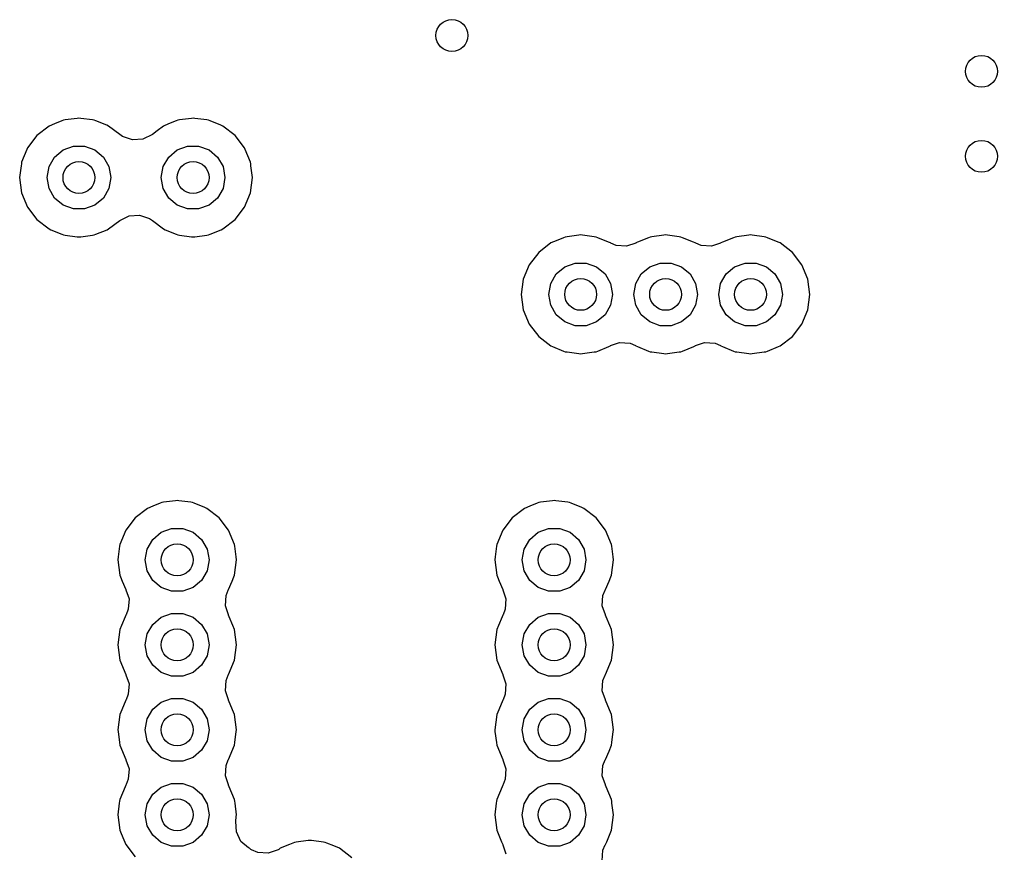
# Model space of a CAD drawing. Extents: x 0.99 to 4.24, y -7.27 to -4.02.
# Drawn here: x 2.0922 to 2.4547, y -6.971 to -6.6619 of the extents above; entities that cross this region are included whole.
import ezdxf

# ---------------------------------------------------------------- set-up
doc = ezdxf.new("R2010")
doc.units = 0
doc.header["$MEASUREMENT"] = 0
doc.layers.add('BLACK', color=7, linetype='CONTINUOUS')

msp = doc.modelspace()

# ---------------------------------------------------------------- linework, layer by layer
at = {"layer": 'BLACK', "linetype": 'CONTINUOUS'}
for p, q in [((2.10787, -6.69945), (2.10511, -6.7006)), ((2.10847, -6.6992), (2.10787, -6.69945)), ((2.10787, -6.69945), (2.10787, -6.69945)), ((2.10912, -6.69912), (2.10847, -6.6992)), ((2.11353, -6.69854), (2.10912, -6.69912)), ((2.10912, -6.69912), (2.10912, -6.69912)), ((2.11417, -6.69845), (2.11353, -6.69854)), ((2.11482, -6.69854), (2.11417, -6.69845)), ((2.11923, -6.69912), (2.11482, -6.69854)), ((2.11987, -6.6992), (2.11923, -6.69912)), ((2.11923, -6.69912), (2.11923, -6.69912)), ((2.12048, -6.69945), (2.11987, -6.6992)), ((2.12445, -6.7011), (2.12048, -6.69945)), ((2.12048, -6.69945), (2.12048, -6.69945)), ((2.15019, -6.69945), (2.14743, -6.7006)), ((2.1508, -6.6992), (2.15019, -6.69945)), ((2.15019, -6.69945), (2.15019, -6.69945)), ((2.15144, -6.69912), (2.1508, -6.6992)), ((2.15585, -6.69854), (2.15144, -6.69912)), ((2.15144, -6.69912), (2.15144, -6.69912)), ((2.1565, -6.69845), (2.15585, -6.69854)), ((2.15714, -6.69854), (2.1565, -6.69845)), ((2.16155, -6.69912), (2.15714, -6.69854)), ((2.1622, -6.6992), (2.16155, -6.69912)), ((2.16155, -6.69912), (2.16155, -6.69912)), ((2.1628, -6.69945), (2.1622, -6.6992)), ((2.16678, -6.7011), (2.1628, -6.69945)), ((2.1628, -6.69945), (2.1628, -6.69945)), ((2.10316, -6.7014), (2.0986, -6.7049)), ((2.10511, -6.7006), (2.10316, -6.7014)), ((2.12518, -6.7014), (2.12445, -6.7011)), ((2.12927, -6.70454), (2.12518, -6.7014)), ((2.14321, -6.70315), (2.1414, -6.70454)), ((2.14549, -6.7014), (2.14321, -6.70315)), ((2.14743, -6.7006), (2.14549, -6.7014)), ((2.16751, -6.7014), (2.16678, -6.7011)), ((2.17207, -6.7049), (2.16751, -6.7014)), ((2.0986, -6.7049), (2.0951, -6.70946)), ((2.13035, -6.70526), (2.12927, -6.70454)), ((2.13403, -6.70651), (2.13035, -6.70526)), ((2.13791, -6.70626), (2.13403, -6.70651)), ((2.1414, -6.70454), (2.13791, -6.70626)), ((2.17557, -6.70946), (2.17207, -6.7049)), ((2.09485, -6.71007), (2.09388, -6.71242)), ((2.0951, -6.70946), (2.09485, -6.71007)), ((2.10513, -6.71288), (2.10827, -6.71024)), ((2.10827, -6.71024), (2.11212, -6.70884)), ((2.11212, -6.70884), (2.11622, -6.70884)), ((2.11622, -6.70884), (2.12008, -6.71024)), ((2.12008, -6.71024), (2.12322, -6.71288)), ((2.14745, -6.71288), (2.15059, -6.71024)), ((2.15059, -6.71024), (2.15445, -6.70884)), ((2.15445, -6.70884), (2.15855, -6.70884)), ((2.15855, -6.70884), (2.1624, -6.71024)), ((2.1624, -6.71024), (2.16554, -6.71288)), ((2.17582, -6.71007), (2.17557, -6.70946)), ((2.17679, -6.71242), (2.17582, -6.71007)), ((2.0929, -6.71477), (2.09282, -6.71542)), ((2.09388, -6.71242), (2.0929, -6.71477)), ((2.10307, -6.71643), (2.10513, -6.71288)), ((2.12322, -6.71288), (2.12527, -6.71643)), ((2.1454, -6.71643), (2.14745, -6.71288)), ((2.16554, -6.71288), (2.16759, -6.71643)), ((2.17776, -6.71477), (2.17679, -6.71242)), ((2.17785, -6.71542), (2.17776, -6.71477)), ((2.09273, -6.71613), (2.09215, -6.72047)), ((2.09282, -6.71542), (2.09273, -6.71613)), ((2.09282, -6.71542), (2.09282, -6.71542)), ((2.10236, -6.72047), (2.10307, -6.71643)), ((2.12527, -6.71643), (2.12598, -6.72047)), ((2.14469, -6.72047), (2.1454, -6.71643)), ((2.16759, -6.71643), (2.16831, -6.72047)), ((2.17785, -6.71542), (2.17785, -6.71542)), ((2.17794, -6.71613), (2.17785, -6.71542)), ((2.17852, -6.72047), (2.17794, -6.71613)), ((2.09215, -6.72047), (2.0929, -6.72617)), ((2.10307, -6.72451), (2.10236, -6.72047)), ((2.12598, -6.72047), (2.12527, -6.72451)), ((2.1454, -6.72451), (2.14469, -6.72047)), ((2.16831, -6.72047), (2.16759, -6.72451)), ((2.17776, -6.72617), (2.17852, -6.72047)), ((2.10513, -6.72806), (2.10307, -6.72451)), ((2.12527, -6.72451), (2.12322, -6.72806)), ((2.14745, -6.72806), (2.1454, -6.72451)), ((2.16759, -6.72451), (2.16554, -6.72806)), ((2.0929, -6.72617), (2.0951, -6.73148)), ((2.10827, -6.7307), (2.10513, -6.72806)), ((2.12322, -6.72806), (2.12008, -6.7307)), ((2.15059, -6.7307), (2.14745, -6.72806)), ((2.16554, -6.72806), (2.1624, -6.7307)), ((2.17557, -6.73148), (2.17776, -6.72617)), ((2.0951, -6.73148), (2.0986, -6.73604)), ((2.11212, -6.7321), (2.10827, -6.7307)), ((2.11622, -6.7321), (2.11212, -6.7321)), ((2.12008, -6.7307), (2.11622, -6.7321)), ((2.15445, -6.7321), (2.15059, -6.7307)), ((2.15855, -6.7321), (2.15445, -6.7321)), ((2.1624, -6.7307), (2.15855, -6.7321)), ((2.17207, -6.73604), (2.17557, -6.73148)), ((2.0986, -6.73604), (2.10316, -6.73954)), ((2.12518, -6.73954), (2.12927, -6.7364)), ((2.12927, -6.7364), (2.13276, -6.73469)), ((2.13276, -6.73469), (2.13663, -6.73443)), ((2.13663, -6.73443), (2.14031, -6.73568)), ((2.14031, -6.73568), (2.1414, -6.7364)), ((2.1414, -6.7364), (2.14549, -6.73954)), ((2.16751, -6.73954), (2.17207, -6.73604)), ((2.10316, -6.73954), (2.10377, -6.73979)), ((2.10377, -6.73979), (2.10787, -6.74149)), ((2.12048, -6.74149), (2.12458, -6.73979)), ((2.12458, -6.73979), (2.12518, -6.73954)), ((2.14549, -6.73954), (2.14609, -6.73979)), ((2.14609, -6.73979), (2.15019, -6.74149)), ((2.1628, -6.74149), (2.1669, -6.73979)), ((2.1669, -6.73979), (2.16751, -6.73954)), ((2.10787, -6.74149), (2.10787, -6.74149)), ((2.10787, -6.74149), (2.10847, -6.74174)), ((2.10847, -6.74174), (2.10912, -6.74183)), ((2.10912, -6.74183), (2.10912, -6.74183)), ((2.10912, -6.74183), (2.11353, -6.74241)), ((2.11353, -6.74241), (2.11417, -6.74249)), ((2.11417, -6.74249), (2.11482, -6.74241)), ((2.11482, -6.74241), (2.11923, -6.74183)), ((2.11923, -6.74183), (2.11987, -6.74174)), ((2.11923, -6.74183), (2.11923, -6.74183)), ((2.11987, -6.74174), (2.12048, -6.74149)), ((2.12048, -6.74149), (2.12048, -6.74149)), ((2.15019, -6.74149), (2.15019, -6.74149)), ((2.15019, -6.74149), (2.1508, -6.74174)), ((2.1508, -6.74174), (2.15144, -6.74183)), ((2.15144, -6.74183), (2.15144, -6.74183)), ((2.15144, -6.74183), (2.15585, -6.74241)), ((2.15585, -6.74241), (2.1565, -6.74249)), ((2.1565, -6.74249), (2.15714, -6.74241)), ((2.15714, -6.74241), (2.16155, -6.74183)), ((2.16155, -6.74183), (2.1622, -6.74174)), ((2.16155, -6.74183), (2.16155, -6.74183)), ((2.1622, -6.74174), (2.1628, -6.74149)), ((2.1628, -6.74149), (2.1628, -6.74149)), ((2.29113, -6.7439), (2.28919, -6.74471)), ((2.29389, -6.74276), (2.29113, -6.7439)), ((2.2945, -6.74251), (2.29389, -6.74276)), ((2.29389, -6.74276), (2.29389, -6.74276)), ((2.29515, -6.74243), (2.2945, -6.74251)), ((2.29955, -6.74185), (2.29515, -6.74243)), ((2.29515, -6.74243), (2.29515, -6.74243)), ((2.3002, -6.74176), (2.29955, -6.74185)), ((2.30084, -6.74185), (2.3002, -6.74176)), ((2.30525, -6.74243), (2.30084, -6.74185)), ((2.3059, -6.74251), (2.30525, -6.74243)), ((2.30525, -6.74243), (2.30525, -6.74243)), ((2.3065, -6.74276), (2.3059, -6.74251)), ((2.31048, -6.74441), (2.3065, -6.74276)), ((2.3065, -6.74276), (2.3065, -6.74276)), ((2.32539, -6.74276), (2.32129, -6.74446)), ((2.32599, -6.74251), (2.32539, -6.74276)), ((2.32539, -6.74276), (2.32539, -6.74276)), ((2.32664, -6.74243), (2.32599, -6.74251)), ((2.33105, -6.74185), (2.32664, -6.74243)), ((2.32664, -6.74243), (2.32664, -6.74243)), ((2.33169, -6.74176), (2.33105, -6.74185)), ((2.33234, -6.74185), (2.33169, -6.74176)), ((2.33674, -6.74243), (2.33234, -6.74185)), ((2.33739, -6.74251), (2.33674, -6.74243)), ((2.33674, -6.74243), (2.33674, -6.74243)), ((2.33799, -6.74276), (2.33739, -6.74251)), ((2.34197, -6.74441), (2.33799, -6.74276)), ((2.33799, -6.74276), (2.33799, -6.74276)), ((2.35689, -6.74276), (2.35278, -6.74446)), ((2.35749, -6.74251), (2.35689, -6.74276)), ((2.35689, -6.74276), (2.35689, -6.74276)), ((2.35814, -6.74243), (2.35749, -6.74251)), ((2.36254, -6.74185), (2.35814, -6.74243)), ((2.35814, -6.74243), (2.35814, -6.74243)), ((2.36319, -6.74176), (2.36254, -6.74185)), ((2.36384, -6.74185), (2.36319, -6.74176)), ((2.36824, -6.74243), (2.36384, -6.74185)), ((2.36889, -6.74251), (2.36824, -6.74243)), ((2.36824, -6.74243), (2.36824, -6.74243)), ((2.36949, -6.74276), (2.36889, -6.74251)), ((2.37347, -6.74441), (2.36949, -6.74276)), ((2.36949, -6.74276), (2.36949, -6.74276)), ((2.28919, -6.74471), (2.28463, -6.74821)), ((2.31121, -6.74471), (2.31048, -6.74441)), ((2.31137, -6.74484), (2.31121, -6.74471)), ((2.31337, -6.74566), (2.31137, -6.74484)), ((2.31725, -6.74592), (2.31337, -6.74566)), ((2.32059, -6.74478), (2.31725, -6.74592)), ((2.32068, -6.74471), (2.32059, -6.74478)), ((2.32129, -6.74446), (2.32068, -6.74471)), ((2.3427, -6.74471), (2.34197, -6.74441)), ((2.34287, -6.74484), (2.3427, -6.74471)), ((2.34486, -6.74566), (2.34287, -6.74484)), ((2.34874, -6.74592), (2.34486, -6.74566)), ((2.35208, -6.74478), (2.34874, -6.74592)), ((2.35218, -6.74471), (2.35208, -6.74478)), ((2.35278, -6.74446), (2.35218, -6.74471)), ((2.3742, -6.74471), (2.37347, -6.74441)), ((2.37876, -6.74821), (2.3742, -6.74471)), ((2.28463, -6.74821), (2.28113, -6.75277)), ((2.38226, -6.75277), (2.37876, -6.74821)), ((2.28113, -6.75277), (2.27893, -6.75808)), ((2.29115, -6.75619), (2.29429, -6.75355)), ((2.29429, -6.75355), (2.29815, -6.75215)), ((2.29815, -6.75215), (2.30225, -6.75215)), ((2.30225, -6.75215), (2.3061, -6.75355)), ((2.3061, -6.75355), (2.30924, -6.75619)), ((2.32265, -6.75619), (2.32579, -6.75355)), ((2.32579, -6.75355), (2.32964, -6.75215)), ((2.32964, -6.75215), (2.33374, -6.75215)), ((2.33374, -6.75215), (2.3376, -6.75355)), ((2.3376, -6.75355), (2.34074, -6.75619)), ((2.35414, -6.75619), (2.35728, -6.75355)), ((2.35728, -6.75355), (2.36114, -6.75215)), ((2.36114, -6.75215), (2.36524, -6.75215)), ((2.36524, -6.75215), (2.36909, -6.75355)), ((2.36909, -6.75355), (2.37224, -6.75619)), ((2.38446, -6.75808), (2.38226, -6.75277)), ((2.27893, -6.75808), (2.27818, -6.76378)), ((2.2891, -6.75974), (2.29115, -6.75619)), ((2.30924, -6.75619), (2.3113, -6.75974)), ((2.32059, -6.75974), (2.32265, -6.75619)), ((2.34074, -6.75619), (2.34279, -6.75974)), ((2.35209, -6.75974), (2.35414, -6.75619)), ((2.37224, -6.75619), (2.37429, -6.75974)), ((2.38521, -6.76378), (2.38446, -6.75808)), ((2.28839, -6.76378), (2.2891, -6.75974)), ((2.3113, -6.75974), (2.31201, -6.76378)), ((2.31988, -6.76378), (2.32059, -6.75974)), ((2.34279, -6.75974), (2.3435, -6.76378)), ((2.35138, -6.76378), (2.35209, -6.75974)), ((2.37429, -6.75974), (2.375, -6.76378)), ((2.27818, -6.76378), (2.27893, -6.76948)), ((2.2891, -6.76782), (2.28839, -6.76378)), ((2.31201, -6.76378), (2.3113, -6.76782)), ((2.32059, -6.76782), (2.31988, -6.76378)), ((2.3435, -6.76378), (2.34279, -6.76782)), ((2.35209, -6.76782), (2.35138, -6.76378)), ((2.375, -6.76378), (2.37429, -6.76782)), ((2.38446, -6.76948), (2.38521, -6.76378)), ((2.29115, -6.77137), (2.2891, -6.76782)), ((2.3113, -6.76782), (2.30924, -6.77137)), ((2.32265, -6.77137), (2.32059, -6.76782)), ((2.34279, -6.76782), (2.34074, -6.77137)), ((2.35414, -6.77137), (2.35209, -6.76782)), ((2.37429, -6.76782), (2.37224, -6.77137)), ((2.27893, -6.76948), (2.28113, -6.77479)), ((2.29429, -6.77401), (2.29115, -6.77137)), ((2.30924, -6.77137), (2.3061, -6.77401)), ((2.32579, -6.77401), (2.32265, -6.77137)), ((2.34074, -6.77137), (2.3376, -6.77401)), ((2.35728, -6.77401), (2.35414, -6.77137)), ((2.37224, -6.77137), (2.36909, -6.77401)), ((2.38226, -6.77479), (2.38446, -6.76948)), ((2.28113, -6.77479), (2.28463, -6.77935)), ((2.29815, -6.77541), (2.29429, -6.77401)), ((2.30225, -6.77541), (2.29815, -6.77541)), ((2.3061, -6.77401), (2.30225, -6.77541)), ((2.32964, -6.77541), (2.32579, -6.77401)), ((2.33374, -6.77541), (2.32964, -6.77541)), ((2.3376, -6.77401), (2.33374, -6.77541)), ((2.36114, -6.77541), (2.35728, -6.77401)), ((2.36524, -6.77541), (2.36114, -6.77541)), ((2.36909, -6.77401), (2.36524, -6.77541)), ((2.37876, -6.77935), (2.38226, -6.77479)), ((2.28463, -6.77935), (2.28919, -6.78285)), ((2.3742, -6.78285), (2.37876, -6.77935)), ((2.28919, -6.78285), (2.28979, -6.7831)), ((2.28979, -6.7831), (2.29389, -6.7848)), ((2.3065, -6.7848), (2.3106, -6.7831)), ((2.3106, -6.7831), (2.31121, -6.78285)), ((2.31121, -6.78285), (2.3113, -6.78278)), ((2.3113, -6.78278), (2.31464, -6.78164)), ((2.31464, -6.78164), (2.31852, -6.78189)), ((2.31852, -6.78189), (2.32052, -6.78272)), ((2.32052, -6.78272), (2.32068, -6.78285)), ((2.32068, -6.78285), (2.32129, -6.7831)), ((2.32129, -6.7831), (2.32539, -6.7848)), ((2.33799, -6.7848), (2.3421, -6.7831)), ((2.3421, -6.7831), (2.3427, -6.78285)), ((2.3427, -6.78285), (2.3428, -6.78278)), ((2.3428, -6.78278), (2.34614, -6.78164)), ((2.34614, -6.78164), (2.35002, -6.78189)), ((2.35002, -6.78189), (2.35201, -6.78272)), ((2.35201, -6.78272), (2.35218, -6.78285)), ((2.35218, -6.78285), (2.35278, -6.7831)), ((2.35278, -6.7831), (2.35689, -6.7848)), ((2.36949, -6.7848), (2.3736, -6.7831)), ((2.3736, -6.7831), (2.3742, -6.78285)), ((2.29389, -6.7848), (2.29389, -6.7848)), ((2.29389, -6.7848), (2.2945, -6.78505)), ((2.2945, -6.78505), (2.29514, -6.78513)), ((2.29514, -6.78513), (2.29514, -6.78513)), ((2.29514, -6.78513), (2.29955, -6.78571)), ((2.29955, -6.78571), (2.3002, -6.7858)), ((2.3002, -6.7858), (2.30084, -6.78571)), ((2.30084, -6.78571), (2.30525, -6.78513)), ((2.30525, -6.78513), (2.3059, -6.78505)), ((2.30525, -6.78513), (2.30525, -6.78513)), ((2.3059, -6.78505), (2.3065, -6.7848)), ((2.3065, -6.7848), (2.3065, -6.7848)), ((2.32539, -6.7848), (2.32539, -6.7848)), ((2.32539, -6.7848), (2.32599, -6.78505)), ((2.32599, -6.78505), (2.32664, -6.78513)), ((2.32664, -6.78513), (2.32664, -6.78513)), ((2.32664, -6.78513), (2.33105, -6.78571)), ((2.33105, -6.78571), (2.33169, -6.7858)), ((2.33169, -6.7858), (2.33234, -6.78571)), ((2.33234, -6.78571), (2.33674, -6.78513)), ((2.33674, -6.78513), (2.33739, -6.78505)), ((2.33674, -6.78513), (2.33674, -6.78513)), ((2.33739, -6.78505), (2.33799, -6.7848)), ((2.33799, -6.7848), (2.33799, -6.7848)), ((2.35689, -6.7848), (2.35689, -6.7848)), ((2.35689, -6.7848), (2.35749, -6.78505)), ((2.35749, -6.78505), (2.35814, -6.78513)), ((2.35814, -6.78513), (2.35814, -6.78513)), ((2.35814, -6.78513), (2.36254, -6.78571)), ((2.36254, -6.78571), (2.36319, -6.7858)), ((2.36319, -6.7858), (2.36384, -6.78571)), ((2.36384, -6.78571), (2.36824, -6.78513)), ((2.36824, -6.78513), (2.36889, -6.78505)), ((2.36824, -6.78513), (2.36824, -6.78513)), ((2.36889, -6.78505), (2.36949, -6.7848)), ((2.36949, -6.7848), (2.36949, -6.7848)), ((2.14429, -6.84119), (2.14153, -6.84233)), ((2.14489, -6.84094), (2.14429, -6.84119)), ((2.14429, -6.84119), (2.14429, -6.84119)), ((2.14554, -6.84085), (2.14489, -6.84094)), ((2.14994, -6.84027), (2.14554, -6.84085)), ((2.14554, -6.84085), (2.14554, -6.84085)), ((2.15059, -6.84019), (2.14994, -6.84027)), ((2.15124, -6.84027), (2.15059, -6.84019)), ((2.15564, -6.84085), (2.15124, -6.84027)), ((2.15629, -6.84094), (2.15564, -6.84085)), ((2.15564, -6.84085), (2.15564, -6.84085)), ((2.15689, -6.84119), (2.15629, -6.84094)), ((2.16087, -6.84283), (2.15689, -6.84119)), ((2.15689, -6.84119), (2.15689, -6.84119)), ((2.28405, -6.84119), (2.28129, -6.84233)), ((2.28466, -6.84094), (2.28405, -6.84119)), ((2.28405, -6.84119), (2.28405, -6.84119)), ((2.2853, -6.84085), (2.28466, -6.84094)), ((2.28971, -6.84027), (2.2853, -6.84085)), ((2.2853, -6.84085), (2.2853, -6.84085)), ((2.29035, -6.84019), (2.28971, -6.84027)), ((2.291, -6.84027), (2.29035, -6.84019)), ((2.29541, -6.84085), (2.291, -6.84027)), ((2.29605, -6.84094), (2.29541, -6.84085)), ((2.29541, -6.84085), (2.29541, -6.84085)), ((2.29666, -6.84119), (2.29605, -6.84094)), ((2.30064, -6.84283), (2.29666, -6.84119)), ((2.29666, -6.84119), (2.29666, -6.84119)), ((2.13958, -6.84314), (2.13502, -6.84663)), ((2.14153, -6.84233), (2.13958, -6.84314)), ((2.1616, -6.84314), (2.16087, -6.84283)), ((2.16616, -6.84663), (2.1616, -6.84314)), ((2.27934, -6.84314), (2.27478, -6.84663)), ((2.28129, -6.84233), (2.27934, -6.84314)), ((2.30136, -6.84314), (2.30064, -6.84283)), ((2.30592, -6.84663), (2.30136, -6.84314)), ((2.13502, -6.84663), (2.13152, -6.8512)), ((2.16966, -6.8512), (2.16616, -6.84663)), ((2.27478, -6.84663), (2.27129, -6.8512)), ((2.30942, -6.8512), (2.30592, -6.84663)), ((2.13152, -6.8512), (2.12932, -6.85651)), ((2.14154, -6.85461), (2.14469, -6.85198)), ((2.14469, -6.85198), (2.14854, -6.85057)), ((2.14854, -6.85057), (2.15264, -6.85057)), ((2.15264, -6.85057), (2.1565, -6.85198)), ((2.1565, -6.85198), (2.15964, -6.85461)), ((2.17186, -6.85651), (2.16966, -6.8512)), ((2.27129, -6.8512), (2.26909, -6.85651)), ((2.28131, -6.85461), (2.28445, -6.85198)), ((2.28445, -6.85198), (2.2883, -6.85057)), ((2.2883, -6.85057), (2.29241, -6.85057)), ((2.29241, -6.85057), (2.29626, -6.85198)), ((2.29626, -6.85198), (2.2994, -6.85461)), ((2.31162, -6.85651), (2.30942, -6.8512)), ((2.13949, -6.85817), (2.14154, -6.85461)), ((2.15964, -6.85461), (2.16169, -6.85817)), ((2.27926, -6.85817), (2.28131, -6.85461)), ((2.2994, -6.85461), (2.30145, -6.85817)), ((2.12924, -6.85715), (2.12873, -6.86103)), ((2.12932, -6.85651), (2.12924, -6.85715)), ((2.12924, -6.85715), (2.12924, -6.85715)), ((2.13878, -6.8622), (2.13949, -6.85817)), ((2.16169, -6.85817), (2.1624, -6.8622)), ((2.17194, -6.85715), (2.17186, -6.85651)), ((2.17246, -6.86103), (2.17194, -6.85715)), ((2.17194, -6.85715), (2.17194, -6.85715)), ((2.269, -6.85715), (2.26849, -6.86103)), ((2.26909, -6.85651), (2.269, -6.85715)), ((2.269, -6.85715), (2.269, -6.85715)), ((2.27854, -6.8622), (2.27926, -6.85817)), ((2.30145, -6.85817), (2.30217, -6.8622)), ((2.31171, -6.85715), (2.31162, -6.85651)), ((2.31222, -6.86103), (2.31171, -6.85715)), ((2.31171, -6.85715), (2.31171, -6.85715)), ((2.12873, -6.86103), (2.12857, -6.8622)), ((2.12857, -6.8622), (2.12932, -6.8679)), ((2.13949, -6.86624), (2.13878, -6.8622)), ((2.1624, -6.8622), (2.16169, -6.86624)), ((2.17186, -6.8679), (2.17261, -6.8622)), ((2.17261, -6.8622), (2.17246, -6.86103)), ((2.26849, -6.86103), (2.26834, -6.8622)), ((2.26834, -6.8622), (2.26909, -6.8679)), ((2.27926, -6.86624), (2.27854, -6.8622)), ((2.30217, -6.8622), (2.30145, -6.86624)), ((2.31162, -6.8679), (2.31237, -6.8622)), ((2.31237, -6.8622), (2.31222, -6.86103)), ((2.14154, -6.8698), (2.13949, -6.86624)), ((2.16169, -6.86624), (2.15964, -6.8698)), ((2.28131, -6.8698), (2.27926, -6.86624)), ((2.30145, -6.86624), (2.2994, -6.8698)), ((2.12932, -6.8679), (2.12957, -6.86851)), ((2.12957, -6.86851), (2.12957, -6.86851)), ((2.12957, -6.86851), (2.13022, -6.87008)), ((2.13022, -6.87008), (2.13152, -6.87321)), ((2.14469, -6.87243), (2.14154, -6.8698)), ((2.15964, -6.8698), (2.1565, -6.87243)), ((2.16966, -6.87321), (2.17096, -6.87008)), ((2.17096, -6.87008), (2.17161, -6.86851)), ((2.17161, -6.86851), (2.17186, -6.8679)), ((2.17161, -6.86851), (2.17161, -6.86851)), ((2.26909, -6.8679), (2.26934, -6.86851)), ((2.26934, -6.86851), (2.26934, -6.86851)), ((2.26934, -6.86851), (2.26999, -6.87008)), ((2.26999, -6.87008), (2.27129, -6.87321)), ((2.28445, -6.87243), (2.28131, -6.8698)), ((2.2994, -6.8698), (2.29626, -6.87243)), ((2.30942, -6.87321), (2.31072, -6.87008)), ((2.31072, -6.87008), (2.31137, -6.86851)), ((2.31137, -6.86851), (2.31162, -6.8679)), ((2.31137, -6.86851), (2.31137, -6.86851)), ((2.13152, -6.87321), (2.13159, -6.87331)), ((2.13159, -6.87331), (2.13273, -6.87665)), ((2.14854, -6.87384), (2.14469, -6.87243)), ((2.15264, -6.87384), (2.14854, -6.87384)), ((2.1565, -6.87243), (2.15264, -6.87384)), ((2.16871, -6.87537), (2.16953, -6.87338)), ((2.16953, -6.87338), (2.16966, -6.87321)), ((2.27129, -6.87321), (2.27136, -6.87331)), ((2.27136, -6.87331), (2.27249, -6.87665)), ((2.2883, -6.87384), (2.28445, -6.87243)), ((2.29241, -6.87384), (2.2883, -6.87384)), ((2.29626, -6.87243), (2.29241, -6.87384)), ((2.30847, -6.87537), (2.3093, -6.87338)), ((2.3093, -6.87338), (2.30942, -6.87321)), ((2.13273, -6.87665), (2.13248, -6.88053)), ((2.16845, -6.87925), (2.16871, -6.87537)), ((2.27249, -6.87665), (2.27224, -6.88053)), ((2.30822, -6.87925), (2.30847, -6.87537)), ((2.13248, -6.88053), (2.13165, -6.88252)), ((2.16959, -6.8826), (2.16845, -6.87925)), ((2.27224, -6.88053), (2.27141, -6.88252)), ((2.30935, -6.8826), (2.30822, -6.87925)), ((2.13127, -6.88329), (2.12993, -6.88652)), ((2.13152, -6.88269), (2.13127, -6.88329)), ((2.13127, -6.88329), (2.13127, -6.88329)), ((2.13165, -6.88252), (2.13152, -6.88269)), ((2.14154, -6.88611), (2.14469, -6.88347)), ((2.14469, -6.88347), (2.14854, -6.88207)), ((2.14854, -6.88207), (2.15264, -6.88207)), ((2.15264, -6.88207), (2.1565, -6.88347)), ((2.1565, -6.88347), (2.15964, -6.88611)), ((2.16966, -6.88269), (2.16959, -6.8826)), ((2.16991, -6.88329), (2.16966, -6.88269)), ((2.17125, -6.88652), (2.16991, -6.88329)), ((2.16991, -6.88329), (2.16991, -6.88329)), ((2.27104, -6.88329), (2.2697, -6.88652)), ((2.27129, -6.88269), (2.27104, -6.88329)), ((2.27104, -6.88329), (2.27104, -6.88329)), ((2.27141, -6.88252), (2.27129, -6.88269)), ((2.28131, -6.88611), (2.28445, -6.88347)), ((2.28445, -6.88347), (2.2883, -6.88207)), ((2.2883, -6.88207), (2.29241, -6.88207)), ((2.29241, -6.88207), (2.29626, -6.88347)), ((2.29626, -6.88347), (2.2994, -6.88611)), ((2.30942, -6.88269), (2.30935, -6.8826)), ((2.30967, -6.88329), (2.30942, -6.88269)), ((2.31101, -6.88652), (2.30967, -6.88329)), ((2.30967, -6.88329), (2.30967, -6.88329)), ((2.12932, -6.888), (2.12857, -6.8937)), ((2.12993, -6.88652), (2.12932, -6.888)), ((2.13949, -6.88966), (2.14154, -6.88611)), ((2.15964, -6.88611), (2.16169, -6.88966)), ((2.17186, -6.888), (2.17125, -6.88652)), ((2.17261, -6.8937), (2.17186, -6.888)), ((2.26909, -6.888), (2.26834, -6.8937)), ((2.2697, -6.88652), (2.26909, -6.888)), ((2.27926, -6.88966), (2.28131, -6.88611)), ((2.2994, -6.88611), (2.30145, -6.88966)), ((2.31162, -6.888), (2.31101, -6.88652)), ((2.31237, -6.8937), (2.31162, -6.888)), ((2.13878, -6.8937), (2.13949, -6.88966)), ((2.16169, -6.88966), (2.1624, -6.8937)), ((2.27854, -6.8937), (2.27926, -6.88966)), ((2.30145, -6.88966), (2.30217, -6.8937)), ((2.12857, -6.8937), (2.12932, -6.8994)), ((2.13949, -6.89774), (2.13878, -6.8937)), ((2.1624, -6.8937), (2.16169, -6.89774)), ((2.17186, -6.8994), (2.17261, -6.8937)), ((2.26834, -6.8937), (2.26909, -6.8994)), ((2.27926, -6.89774), (2.27854, -6.8937)), ((2.30217, -6.8937), (2.30145, -6.89774)), ((2.31162, -6.8994), (2.31237, -6.8937)), ((2.12932, -6.8994), (2.13152, -6.90471)), ((2.14154, -6.90129), (2.13949, -6.89774)), ((2.16169, -6.89774), (2.15964, -6.90129)), ((2.16966, -6.90471), (2.17186, -6.8994)), ((2.26909, -6.8994), (2.27129, -6.90471)), ((2.28131, -6.90129), (2.27926, -6.89774)), ((2.30145, -6.89774), (2.2994, -6.90129)), ((2.30942, -6.90471), (2.31162, -6.8994)), ((2.14469, -6.90393), (2.14154, -6.90129)), ((2.15964, -6.90129), (2.1565, -6.90393)), ((2.28445, -6.90393), (2.28131, -6.90129)), ((2.2994, -6.90129), (2.29626, -6.90393)), ((2.13152, -6.90471), (2.13159, -6.90481)), ((2.13159, -6.90481), (2.13273, -6.90815)), ((2.14854, -6.90533), (2.14469, -6.90393)), ((2.15264, -6.90533), (2.14854, -6.90533)), ((2.1565, -6.90393), (2.15264, -6.90533)), ((2.16845, -6.91075), (2.16871, -6.90687)), ((2.16871, -6.90687), (2.16953, -6.90488)), ((2.16953, -6.90488), (2.16966, -6.90471)), ((2.27129, -6.90471), (2.27136, -6.90481)), ((2.27136, -6.90481), (2.27249, -6.90815)), ((2.2883, -6.90533), (2.28445, -6.90393)), ((2.29241, -6.90533), (2.2883, -6.90533)), ((2.29626, -6.90393), (2.29241, -6.90533)), ((2.30822, -6.91075), (2.30847, -6.90687)), ((2.30847, -6.90687), (2.3093, -6.90488)), ((2.3093, -6.90488), (2.30942, -6.90471)), ((2.13273, -6.90815), (2.13248, -6.91203)), ((2.27249, -6.90815), (2.27224, -6.91203)), ((2.13152, -6.91419), (2.13127, -6.91479)), ((2.13165, -6.91402), (2.13152, -6.91419)), ((2.13248, -6.91203), (2.13165, -6.91402)), ((2.14469, -6.91497), (2.14854, -6.91357)), ((2.14854, -6.91357), (2.15264, -6.91357)), ((2.15264, -6.91357), (2.1565, -6.91497)), ((2.16959, -6.91409), (2.16845, -6.91075)), ((2.16966, -6.91419), (2.16959, -6.91409)), ((2.16991, -6.91479), (2.16966, -6.91419)), ((2.27129, -6.91419), (2.27104, -6.91479)), ((2.27141, -6.91402), (2.27129, -6.91419)), ((2.27224, -6.91203), (2.27141, -6.91402)), ((2.28445, -6.91497), (2.2883, -6.91357)), ((2.2883, -6.91357), (2.29241, -6.91357)), ((2.29241, -6.91357), (2.29626, -6.91497)), ((2.30935, -6.91409), (2.30822, -6.91075)), ((2.30942, -6.91419), (2.30935, -6.91409)), ((2.30967, -6.91479), (2.30942, -6.91419)), ((2.13127, -6.91479), (2.12968, -6.91862)), ((2.13127, -6.91479), (2.13127, -6.91479)), ((2.13949, -6.92116), (2.14154, -6.9176)), ((2.14154, -6.9176), (2.14469, -6.91497)), ((2.1565, -6.91497), (2.15964, -6.9176)), ((2.15964, -6.9176), (2.16169, -6.92116)), ((2.1715, -6.91862), (2.16991, -6.91479)), ((2.16991, -6.91479), (2.16991, -6.91479)), ((2.27104, -6.91479), (2.26945, -6.91862)), ((2.27104, -6.91479), (2.27104, -6.91479)), ((2.27926, -6.92116), (2.28131, -6.9176)), ((2.28131, -6.9176), (2.28445, -6.91497)), ((2.29626, -6.91497), (2.2994, -6.9176)), ((2.2994, -6.9176), (2.30145, -6.92116)), ((2.31126, -6.91862), (2.30967, -6.91479)), ((2.30967, -6.91479), (2.30967, -6.91479)), ((2.12932, -6.9195), (2.12857, -6.9252)), ((2.12968, -6.91862), (2.12932, -6.9195)), ((2.13878, -6.9252), (2.13949, -6.92116)), ((2.16169, -6.92116), (2.1624, -6.9252)), ((2.17186, -6.9195), (2.1715, -6.91862)), ((2.17261, -6.9252), (2.17186, -6.9195)), ((2.26909, -6.9195), (2.26834, -6.9252)), ((2.26945, -6.91862), (2.26909, -6.9195)), ((2.27854, -6.9252), (2.27926, -6.92116)), ((2.30145, -6.92116), (2.30217, -6.9252)), ((2.31162, -6.9195), (2.31126, -6.91862)), ((2.31237, -6.9252), (2.31162, -6.9195)), ((2.12857, -6.9252), (2.12866, -6.92584)), ((2.12866, -6.92584), (2.12919, -6.92986)), ((2.13949, -6.92924), (2.13878, -6.9252)), ((2.1624, -6.9252), (2.16169, -6.92924)), ((2.172, -6.92986), (2.17252, -6.92584)), ((2.17252, -6.92584), (2.17261, -6.9252)), ((2.26834, -6.9252), (2.26842, -6.92584)), ((2.26842, -6.92584), (2.26895, -6.92986)), ((2.27926, -6.92924), (2.27854, -6.9252)), ((2.30217, -6.9252), (2.30145, -6.92924)), ((2.31176, -6.92986), (2.31229, -6.92584)), ((2.31229, -6.92584), (2.31237, -6.9252)), ((2.12919, -6.92986), (2.12932, -6.9309)), ((2.12932, -6.9309), (2.13152, -6.93621)), ((2.14154, -6.93279), (2.13949, -6.92924)), ((2.16169, -6.92924), (2.15964, -6.93279)), ((2.16966, -6.93621), (2.17186, -6.9309)), ((2.17186, -6.9309), (2.172, -6.92986)), ((2.26895, -6.92986), (2.26909, -6.9309)), ((2.26909, -6.9309), (2.27129, -6.93621)), ((2.28131, -6.93279), (2.27926, -6.92924)), ((2.30145, -6.92924), (2.2994, -6.93279)), ((2.31072, -6.93307), (2.31162, -6.9309)), ((2.31162, -6.9309), (2.31176, -6.92986)), ((2.14469, -6.93543), (2.14154, -6.93279)), ((2.14854, -6.93683), (2.14469, -6.93543)), ((2.1565, -6.93543), (2.15264, -6.93683)), ((2.15964, -6.93279), (2.1565, -6.93543)), ((2.28445, -6.93543), (2.28131, -6.93279)), ((2.2883, -6.93683), (2.28445, -6.93543)), ((2.29626, -6.93543), (2.29241, -6.93683)), ((2.2994, -6.93279), (2.29626, -6.93543)), ((2.30942, -6.93621), (2.31072, -6.93307)), ((2.13152, -6.93621), (2.13159, -6.9363)), ((2.13159, -6.9363), (2.13273, -6.93964)), ((2.13273, -6.93964), (2.13248, -6.94352)), ((2.15264, -6.93683), (2.14854, -6.93683)), ((2.16845, -6.94225), (2.16871, -6.93837)), ((2.16871, -6.93837), (2.16953, -6.93637)), ((2.16953, -6.93637), (2.16966, -6.93621)), ((2.27129, -6.93621), (2.27136, -6.9363)), ((2.27136, -6.9363), (2.27249, -6.93964)), ((2.27249, -6.93964), (2.27224, -6.94352)), ((2.29241, -6.93683), (2.2883, -6.93683)), ((2.30822, -6.94225), (2.30847, -6.93837)), ((2.30847, -6.93837), (2.3093, -6.93637)), ((2.3093, -6.93637), (2.30942, -6.93621)), ((2.16959, -6.94559), (2.16845, -6.94225)), ((2.30935, -6.94559), (2.30822, -6.94225)), ((2.13127, -6.94629), (2.1303, -6.94864)), ((2.13152, -6.94568), (2.13127, -6.94629)), ((2.13127, -6.94629), (2.13127, -6.94629)), ((2.13165, -6.94552), (2.13152, -6.94568)), ((2.13248, -6.94352), (2.13165, -6.94552)), ((2.14154, -6.9491), (2.14469, -6.94646)), ((2.14469, -6.94646), (2.14854, -6.94506)), ((2.14854, -6.94506), (2.15264, -6.94506)), ((2.15264, -6.94506), (2.1565, -6.94646)), ((2.1565, -6.94646), (2.15964, -6.9491)), ((2.16966, -6.94568), (2.16959, -6.94559)), ((2.16991, -6.94629), (2.16966, -6.94568)), ((2.17088, -6.94864), (2.16991, -6.94629)), ((2.16991, -6.94629), (2.16991, -6.94629)), ((2.27104, -6.94629), (2.27006, -6.94864)), ((2.27129, -6.94568), (2.27104, -6.94629)), ((2.27104, -6.94629), (2.27104, -6.94629)), ((2.27141, -6.94552), (2.27129, -6.94568)), ((2.27224, -6.94352), (2.27141, -6.94552)), ((2.28131, -6.9491), (2.28445, -6.94646)), ((2.28445, -6.94646), (2.2883, -6.94506)), ((2.2883, -6.94506), (2.29241, -6.94506)), ((2.29241, -6.94506), (2.29626, -6.94646)), ((2.29626, -6.94646), (2.2994, -6.9491)), ((2.30942, -6.94568), (2.30935, -6.94559)), ((2.30967, -6.94629), (2.30942, -6.94568)), ((2.31065, -6.94864), (2.30967, -6.94629)), ((2.30967, -6.94629), (2.30967, -6.94629)), ((2.1303, -6.94864), (2.12932, -6.95099)), ((2.13949, -6.95265), (2.14154, -6.9491)), ((2.15964, -6.9491), (2.16169, -6.95265)), ((2.17186, -6.95099), (2.17088, -6.94864)), ((2.27006, -6.94864), (2.26909, -6.95099)), ((2.27926, -6.95265), (2.28131, -6.9491)), ((2.2994, -6.9491), (2.30145, -6.95265)), ((2.31162, -6.95099), (2.31065, -6.94864)), ((2.12914, -6.95239), (2.12857, -6.95669)), ((2.12924, -6.95164), (2.12914, -6.95239)), ((2.12932, -6.95099), (2.12924, -6.95164)), ((2.12924, -6.95164), (2.12924, -6.95164)), ((2.13878, -6.95669), (2.13949, -6.95265)), ((2.16169, -6.95265), (2.1624, -6.95669)), ((2.17194, -6.95164), (2.17186, -6.95099)), ((2.17204, -6.95239), (2.17194, -6.95164)), ((2.17194, -6.95164), (2.17194, -6.95164)), ((2.17261, -6.95669), (2.17204, -6.95239)), ((2.2689, -6.95239), (2.26834, -6.95669)), ((2.269, -6.95164), (2.2689, -6.95239)), ((2.26909, -6.95099), (2.269, -6.95164)), ((2.269, -6.95164), (2.269, -6.95164)), ((2.27854, -6.95669), (2.27926, -6.95265)), ((2.30145, -6.95265), (2.30217, -6.95669)), ((2.31171, -6.95164), (2.31162, -6.95099)), ((2.31181, -6.95239), (2.31171, -6.95164)), ((2.31171, -6.95164), (2.31171, -6.95164)), ((2.31237, -6.95669), (2.31181, -6.95239)), ((2.12857, -6.95669), (2.12932, -6.96239)), ((2.13949, -6.96073), (2.13878, -6.95669)), ((2.1624, -6.95669), (2.16169, -6.96073)), ((2.17228, -6.95919), (2.17252, -6.95734)), ((2.17252, -6.95734), (2.17261, -6.95669)), ((2.17252, -6.95734), (2.17252, -6.95734)), ((2.26834, -6.95669), (2.26909, -6.96239)), ((2.27926, -6.96073), (2.27854, -6.95669)), ((2.30217, -6.95669), (2.30145, -6.96073)), ((2.31162, -6.96239), (2.31237, -6.95669)), ((2.14154, -6.96428), (2.13949, -6.96073)), ((2.16169, -6.96073), (2.15964, -6.96428)), ((2.17253, -6.96307), (2.17228, -6.95919)), ((2.28131, -6.96428), (2.27926, -6.96073)), ((2.30145, -6.96073), (2.2994, -6.96428)), ((2.12932, -6.96239), (2.12957, -6.963)), ((2.12957, -6.963), (2.12957, -6.963)), ((2.12957, -6.963), (2.13045, -6.96511)), ((2.14469, -6.96692), (2.14154, -6.96428)), ((2.15964, -6.96428), (2.1565, -6.96692)), ((2.17425, -6.96656), (2.17253, -6.96307)), ((2.26909, -6.96239), (2.26934, -6.963)), ((2.26934, -6.963), (2.26934, -6.963)), ((2.26934, -6.963), (2.27086, -6.96667)), ((2.28445, -6.96692), (2.28131, -6.96428)), ((2.2994, -6.96428), (2.29626, -6.96692)), ((2.30985, -6.96667), (2.31137, -6.963)), ((2.31137, -6.963), (2.31162, -6.96239)), ((2.31137, -6.963), (2.31137, -6.963)), ((2.13045, -6.96511), (2.13152, -6.9677)), ((2.13152, -6.9677), (2.13502, -6.97226)), ((2.14854, -6.96832), (2.14469, -6.96692)), ((2.15264, -6.96832), (2.14854, -6.96832)), ((2.1565, -6.96692), (2.15264, -6.96832)), ((2.17702, -6.96899), (2.17425, -6.96656)), ((2.19222, -6.9677), (2.18879, -6.96912)), ((2.1935, -6.96717), (2.19222, -6.9677)), ((2.1941, -6.96692), (2.1935, -6.96717)), ((2.1935, -6.96717), (2.1935, -6.96717)), ((2.19475, -6.96683), (2.1941, -6.96692)), ((2.19916, -6.96626), (2.19475, -6.96683)), ((2.19475, -6.96683), (2.19475, -6.96683)), ((2.1998, -6.96617), (2.19916, -6.96626)), ((2.20045, -6.96626), (2.1998, -6.96617)), ((2.20486, -6.96683), (2.20045, -6.96626)), ((2.2055, -6.96692), (2.20486, -6.96683)), ((2.20486, -6.96683), (2.20486, -6.96683)), ((2.20611, -6.96717), (2.2055, -6.96692)), ((2.20864, -6.96822), (2.20611, -6.96717)), ((2.20611, -6.96717), (2.20611, -6.96717)), ((2.21081, -6.96912), (2.20864, -6.96822)), ((2.27086, -6.96667), (2.27129, -6.9677)), ((2.27129, -6.9677), (2.27136, -6.9678)), ((2.27136, -6.9678), (2.27249, -6.97114)), ((2.2883, -6.96832), (2.28445, -6.96692)), ((2.29241, -6.96832), (2.2883, -6.96832)), ((2.29626, -6.96692), (2.29241, -6.96832)), ((2.30847, -6.96986), (2.3093, -6.96787)), ((2.3093, -6.96787), (2.30942, -6.9677)), ((2.30942, -6.9677), (2.30985, -6.96667)), ((2.17735, -6.96912), (2.17702, -6.96899)), ((2.17787, -6.96952), (2.17735, -6.96912)), ((2.17809, -6.96965), (2.17787, -6.96952)), ((2.18049, -6.97064), (2.17809, -6.96965)), ((2.18437, -6.9709), (2.18049, -6.97064)), ((2.18805, -6.96965), (2.18437, -6.9709)), ((2.18828, -6.96952), (2.18805, -6.96965)), ((2.18879, -6.96912), (2.18828, -6.96952)), ((2.21537, -6.97262), (2.21081, -6.96912)), ((2.30822, -6.97374), (2.30847, -6.96986))]:
    msp.add_line(p, q, dxfattribs=at)
at = {"layer": 'BLACK'}
for centre in [(2.25246, -6.66781), (2.44882, -6.6811), (2.44882, -6.7126), (2.11417, -6.72047), (2.1565, -6.72047), (2.3002, -6.76378), (2.33169, -6.76378), (2.36319, -6.76378), (2.15059, -6.8622), (2.29035, -6.8622), (2.15059, -6.8937), (2.29035, -6.8937), (2.15059, -6.9252), (2.29035, -6.9252), (2.15059, -6.95669), (2.29035, -6.95669)]:
    msp.add_circle(centre, 0.00591, dxfattribs=at)

doc.saveas('drawing.dxf')
